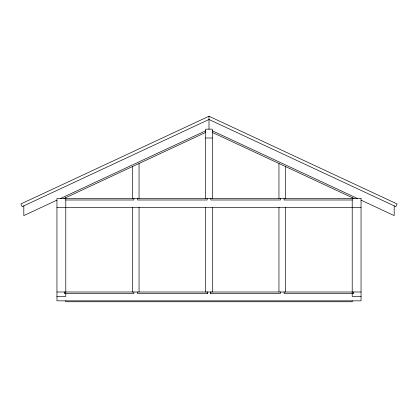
<?xml version="1.0" encoding="UTF-8"?>
<svg xmlns="http://www.w3.org/2000/svg" width="418" height="418" viewBox="0 0 418 418"><rect width="100%" height="100%" fill="white"/><g stroke="black" fill="none" stroke-linecap="round" stroke-linejoin="round"><path stroke-width="0.63" d="M209 116.246L20.9 203.958L22.144 206.628L209 119.496L395.856 206.628L397.1 203.958L209 116.246L209 129.162M56.947 200.149L23.816 215.599L23.816 205.849M60.432 198.524L205.687 130.787M63.917 198.524L205.687 132.412M205.687 137.997L212.313 137.997M65.61 199.992L133.896 199.992L133.896 198.524M352.39 199.992L284.104 199.992L284.104 198.524M56.947 207.359L361.053 207.359M56.947 291.999L361.053 291.999M56.947 296.419L65.783 296.419L65.783 197.651M361.053 296.419L352.217 296.419L352.217 197.651M212.313 130.787L357.568 198.524M361.053 200.149L394.184 215.599L394.184 205.849M212.313 132.412L354.083 198.524M353.691 291.999L353.691 293.473L284.104 293.473L284.104 291.999M352.217 300.835L352.217 301.754L65.783 301.754L65.783 300.835M285.578 166.578L285.578 198.524M285.578 207.359L285.578 291.999M280.426 198.524L280.426 199.992L210.839 199.992L210.839 198.524M280.426 291.999L280.426 293.473L210.839 293.473L210.839 291.999M278.952 163.485L278.952 198.524M278.952 207.359L278.952 291.999M212.313 198.524L212.313 129.162L205.687 129.162L205.687 198.524M212.313 207.359L212.313 291.999M210.473 291.999L210.473 293.655M207.527 291.999L207.527 293.655M207.161 198.524L207.161 199.992L137.574 199.992L137.574 198.524M207.161 291.999L207.161 293.473L137.574 293.473L137.574 291.999M205.687 207.359L205.687 291.999M139.048 163.485L139.048 198.524M139.048 207.359L139.048 291.999M133.896 291.999L133.896 293.473L64.309 293.473L64.309 291.999M132.422 166.578L132.422 198.524M132.422 207.359L132.422 291.999M361.053 198.524L56.947 198.524L56.947 300.835L361.053 300.835L361.053 198.524"/></g></svg>
